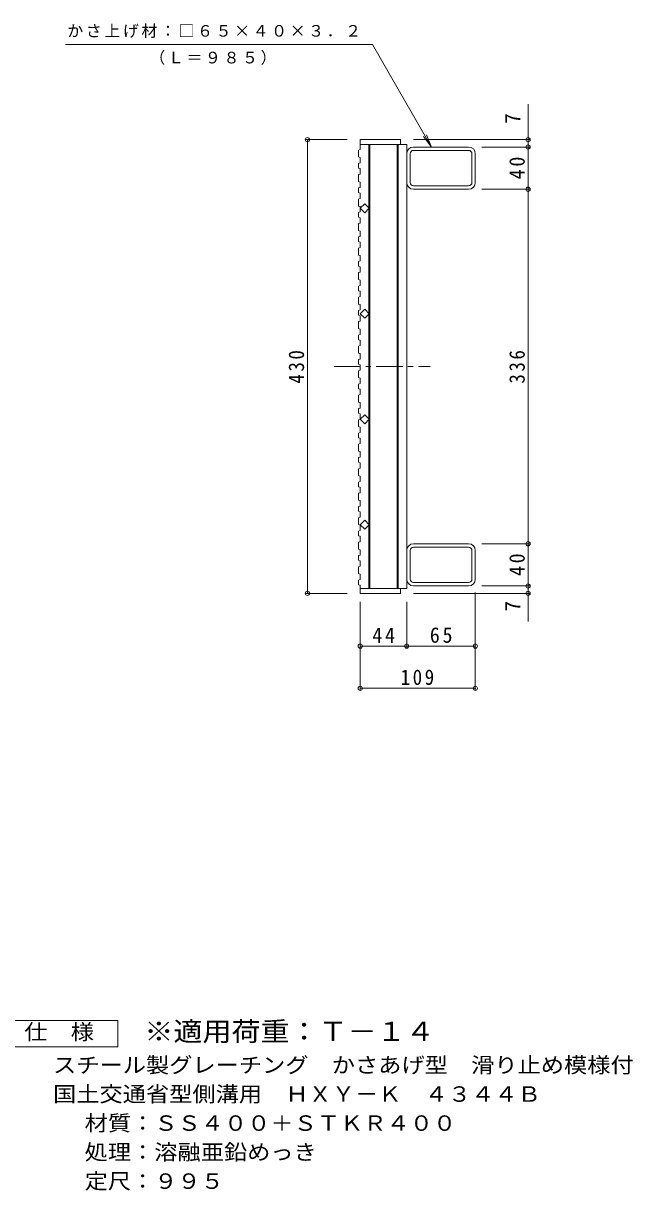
# Model space of a CAD drawing. Units: millimetres, scale not verified. Extents: x -759 to 819, y -687 to 608.
# Drawn here: x 242 to 819, y -536 to 570 of the extents above; entities that cross this region are included whole.
import ezdxf
from ezdxf.enums import TextEntityAlignment as Align

# ---------------------------------------------------------------- set-up
doc = ezdxf.new("R2010")
doc.units = ezdxf.units.MM
doc.header["$LTSCALE"] = 5
doc.header["$PDMODE"] = 32
doc.header["$PDSIZE"] = 4
doc.linetypes.add('CHAIN1', pattern=[8, 5, -1, 1, -1])
for name, color, linetype, lineweight in [('B-1', 2, 'Continuous', 9), ('B-2', 3, 'Continuous', 9), ('B-4', 7, 'Continuous', 9), ('B-A', 3, 'Continuous', 9), ('F-4_F-4ﾚｲﾔ', 2, 'Continuous', 9)]:
    doc.layers.add(name, color=color, linetype=linetype, lineweight=lineweight)
doc.layers.add('F-5_F-5ﾚｲﾔ', color=2, linetype='Continuous')
doc.styles.add('ＭＳ ゴシック', font='')
doc.styles.get('ＭＳ ゴシック').set_extended_font_data('MS Gothic')

msp = doc.modelspace()

# ---------------------------------------------------------------- linework, layer by layer
at = {"layer": 'B-1'}
for p, q in [((604.774, 446.245), (604.774, 419.045)), ((607.974, 419.045), (607.974, 446.245)), ((663.374, 452.645), (611.174, 452.645)), ((663.374, 449.445), (611.174, 449.445)), ((666.574, 419.045), (666.574, 446.245)), ((669.774, 419.045), (669.774, 446.245)), ((611.174, 415.845), (663.374, 415.845)), ((663.374, 412.645), (611.174, 412.645)), ((604.774, 70.245), (604.774, 43.045)), ((607.974, 70.245), (607.974, 43.045)), ((663.374, 76.645), (611.174, 76.645)), ((611.174, 73.445), (663.374, 73.445)), ((666.574, 70.245), (666.574, 43.045)), ((669.774, 70.245), (669.774, 43.045)), ((663.374, 39.845), (611.174, 39.845)), ((663.374, 36.645), (611.174, 36.645))]:
    msp.add_line(p, q, dxfattribs=at)
for centre, radius, start, end in [((611.174, 446.245), 6.4, 90, 180), ((611.174, 446.245), 3.2, 90, 180), ((663.374, 446.245), 6.4, 0, 90), ((663.374, 446.245), 3.2, 0, 90), ((611.174, 419.045), 6.4, 180, 270), ((611.174, 419.045), 3.2, 180, 270), ((663.374, 419.045), 6.4, 270, 0), ((663.374, 419.045), 3.2, 270, 0), ((611.174, 70.245), 6.4, 90, 180), ((611.174, 70.245), 3.2, 90, 180), ((663.374, 70.245), 6.4, 0, 90), ((663.374, 70.245), 3.2, 0, 90), ((611.174, 43.045), 6.4, 180, 270), ((611.174, 43.045), 3.2, 180, 270), ((663.374, 43.045), 3.2, 270, 0), ((663.374, 43.045), 6.4, 270, 0)]:
    msp.add_arc(centre, radius, start, end, dxfattribs=at)
at = {"layer": 'B-2'}
for p, q in [((560.774, 459.645), (598.774, 459.645)), ((560.774, 459.645), (560.774, 455.145)), ((560.774, 455.145), (604.774, 455.145)), ((568.774, 455.145), (568.774, 395.13)), ((569.774, 455.145), (569.774, 294.645)), ((595.774, 455.145), (595.774, 294.645)), ((596.774, 455.145), (596.774, 294.645)), ((598.774, 459.645), (598.774, 455.145)), ((604.774, 455.145), (604.774, 294.645)), ((568.774, 394.159), (568.774, 295.13)), ((568.774, 195.13), (568.774, 294.16)), ((569.774, 34.145), (569.774, 294.645)), ((595.774, 34.145), (595.774, 294.645)), ((596.774, 34.145), (596.774, 294.645)), ((604.774, 34.145), (604.774, 294.645)), ((568.774, 95.13), (568.774, 194.159)), ((568.774, 34.145), (568.774, 94.159)), ((560.774, 34.145), (604.774, 34.145)), ((598.774, 29.645), (598.774, 34.145)), ((560.774, 29.645), (598.774, 29.645))]:
    msp.add_line(p, q, dxfattribs=at)
at = {"layer": 'B-2', "linetype": 'CHAIN1'}
msp.add_line((535.958, 244.645), (626.963, 244.645), dxfattribs=at)
at = {"layer": 'B-2'}
for points in [[(569.26, 394.645), (565.017, 390.402), (560.774, 394.645), (565.017, 398.887)], [(569.26, 194.645), (565.017, 198.888), (560.774, 194.645), (565.017, 190.402)], [(569.26, 94.645), (565.017, 98.888), (560.774, 94.645), (565.017, 90.402)]]:
    msp.add_lwpolyline(points, close=True, dxfattribs=at)
for points in [[(560.774, 294.645), (565.017, 298.887), (569.26, 294.645)], [(560.774, 294.645), (565.017, 290.402), (569.26, 294.645)]]:
    msp.add_lwpolyline(points, dxfattribs=at)
at = {"layer": 'B-4'}
for p, q in [((281.618, 549.645), (572.281, 549.645)), ((628.284, 452.645), (572.281, 549.645)), ((719.774, 3.064), (719.774, 493.117)), ((548.274, 459.645), (509.274, 459.645)), ((510.774, 29.645), (510.774, 459.645)), ((611.274, 459.645), (721.274, 459.645)), ((628.284, 452.645), (620.674, 462.562)), ((628.284, 452.645), (623.5, 464.193)), ((675.874, 452.645), (721.274, 452.645)), ((675.874, 412.645), (721.274, 412.645)), ((675.874, 76.645), (721.274, 76.645)), ((675.874, 36.645), (721.274, 36.645)), ((548.274, 29.645), (509.274, 29.645)), ((611.274, 29.645), (721.274, 29.645)), ((669.774, 30.545), (669.774, -61.855)), ((560.774, 21.645), (560.774, -61.855)), ((604.774, 21.645), (604.774, -21.855)), ((560.774, -20.355), (669.774, -20.355)), ((560.774, -60.355), (669.774, -60.355))]:
    msp.add_line(p, q, dxfattribs=at)
for p in [(510.774, 459.645), (719.774, 459.645), (719.774, 452.645), (719.774, 412.645), (719.774, 76.645), (719.774, 36.645), (510.774, 29.645), (719.774, 29.645), (560.774, -20.355), (604.774, -20.355), (669.774, -20.355), (560.774, -60.355), (669.774, -60.355)]:
    msp.add_point(p, dxfattribs=at)
at = {"layer": 'B-A'}
for p, q in [((560.774, 455.345), (560.774, 450.232)), ((559.274, 449.72), (560.774, 450.232)), ((559.274, 437.037), (560.774, 437.548)), ((560.774, 432.119), (560.774, 427.005)), ((559.274, 426.494), (560.774, 427.005)), ((559.274, 413.811), (560.774, 414.322)), ((559.274, 403.268), (560.774, 403.779)), ((560.774, 408.892), (560.774, 403.779)), ((559.274, 390.585), (560.774, 391.096)), ((559.274, 380.041), (560.774, 380.553)), ((560.774, 385.666), (560.774, 380.553)), ((559.274, 367.358), (560.774, 367.87)), ((559.274, 356.815), (560.774, 357.326)), ((560.774, 362.44), (560.774, 357.326)), ((559.274, 344.132), (560.774, 344.643)), ((559.274, 333.589), (560.774, 334.1)), ((560.774, 339.213), (560.774, 334.1)), ((559.274, 320.906), (560.774, 321.417)), ((559.274, 310.363), (560.774, 310.874)), ((560.774, 315.987), (560.774, 310.874)), ((559.274, 297.679), (560.774, 298.191)), ((559.274, 287.136), (560.774, 287.647)), ((560.774, 292.761), (560.774, 287.647)), ((559.274, 274.453), (560.774, 274.964)), ((560.774, 269.534), (560.774, 264.421)), ((559.274, 263.91), (560.774, 264.421)), ((559.274, 251.227), (560.774, 251.738)), ((560.774, 246.308), (560.774, 241.195)), ((559.274, 240.684), (560.774, 241.195)), ((559.274, 228), (560.774, 228.512)), ((560.774, 223.082), (560.774, 217.968)), ((559.274, 217.457), (560.774, 217.968)), ((559.274, 204.774), (560.774, 205.285)), ((560.774, 199.856), (560.774, 194.742)), ((559.274, 194.231), (560.774, 194.742)), ((559.274, 181.548), (560.774, 182.059)), ((559.274, 171.005), (560.774, 171.516)), ((560.774, 176.629), (560.774, 171.516)), ((559.274, 158.322), (560.774, 158.833)), ((559.274, 147.778), (560.774, 148.29)), ((560.774, 153.403), (560.774, 148.29)), ((559.274, 135.095), (560.774, 135.606)), ((560.774, 140.72), (560.774, 135.606)), ((559.274, 124.552), (560.774, 125.063)), ((560.774, 130.177), (560.774, 125.063)), ((559.274, 111.869), (560.774, 112.38)), ((559.274, 101.326), (560.774, 101.837)), ((560.774, 106.95), (560.774, 101.837)), ((559.274, 88.643), (560.774, 89.154)), ((560.774, 94.267), (560.774, 89.154)), ((559.274, 78.099), (560.774, 78.611)), ((560.774, 83.724), (560.774, 78.611)), ((559.274, 65.416), (560.774, 65.927)), ((559.274, 54.873), (560.774, 55.384)), ((560.774, 60.498), (560.774, 55.384)), ((559.274, 42.19), (560.774, 42.701)), ((560.774, 37.271), (560.774, 29.645))]:
    msp.add_line(p, q, dxfattribs=at)
for points in [[(559.274, 449.72), (559.274, 443.173), (560.774, 442.662), (560.774, 437.548)], [(559.274, 437.037), (559.274, 432.63), (560.774, 432.119)], [(559.274, 426.494), (559.274, 419.947), (560.774, 419.435), (560.774, 414.322)], [(559.274, 413.811), (559.274, 409.404), (560.774, 408.892)], [(559.274, 403.268), (559.274, 396.72), (560.774, 396.209), (560.774, 391.096)], [(559.274, 390.585), (559.274, 386.177), (560.774, 385.666)], [(559.274, 380.041), (559.274, 373.494), (560.774, 372.983), (560.774, 367.87)], [(559.274, 367.358), (559.274, 362.951), (560.774, 362.44)], [(559.274, 356.815), (559.274, 350.268), (560.774, 349.756), (560.774, 344.643)], [(559.274, 344.132), (559.274, 339.725), (560.774, 339.213)], [(559.274, 333.589), (559.274, 327.041), (560.774, 326.53), (560.774, 321.417)], [(559.274, 320.906), (559.274, 316.498), (560.774, 315.987)], [(559.274, 310.363), (559.274, 303.815), (560.774, 303.304), (560.774, 298.191)], [(559.274, 297.679), (559.274, 293.272), (560.774, 292.761)], [(559.274, 287.136), (559.274, 280.589), (560.774, 280.077), (560.774, 274.964)], [(559.274, 274.453), (559.274, 270.046), (560.774, 269.534)], [(559.274, 263.91), (559.274, 257.362), (560.774, 256.851), (560.774, 251.738)], [(559.274, 251.227), (559.274, 246.819), (560.774, 246.308)], [(559.274, 240.684), (559.274, 234.136), (560.774, 233.625), (560.774, 228.512)], [(559.274, 228), (559.274, 223.593), (560.774, 223.082)], [(559.274, 217.457), (559.274, 210.91), (560.774, 210.399), (560.774, 205.285)], [(559.274, 204.774), (559.274, 200.367), (560.774, 199.856)], [(559.274, 194.231), (559.274, 187.683), (560.774, 187.172), (560.774, 182.059)], [(559.274, 181.548), (559.274, 177.14), (560.774, 176.629)], [(559.274, 171.005), (559.274, 164.457), (560.774, 163.946), (560.774, 158.833)], [(559.274, 158.322), (559.274, 153.914), (560.774, 153.403)], [(559.274, 147.778), (559.274, 141.231), (560.774, 140.72)], [(559.274, 135.095), (559.274, 130.688), (560.774, 130.177)], [(559.274, 124.552), (559.274, 118.005), (560.774, 117.493), (560.774, 112.38)], [(559.274, 111.869), (559.274, 107.461), (560.774, 106.95)], [(559.274, 101.326), (559.274, 94.778), (560.774, 94.267)], [(559.274, 88.643), (559.274, 84.235), (560.774, 83.724)], [(559.274, 78.099), (559.274, 71.552), (560.774, 71.041), (560.774, 65.927)], [(559.274, 65.416), (559.274, 61.009), (560.774, 60.498)], [(559.274, 54.873), (559.274, 48.326), (560.774, 47.814), (560.774, 42.701)], [(559.274, 42.19), (559.274, 37.783), (560.774, 37.271)]]:
    msp.add_lwpolyline(points, dxfattribs=at)
at = {"layer": 'F-4_F-4ﾚｲﾔ'}
msp.add_lwpolyline([(218.824, -400.141), (218.824, -375.14), (331.324, -375.14), (331.324, -400.141)], close=True, dxfattribs=at)

# ---------------------------------------------------------------- texts
at = {"layer": 'B-4', "color": 2, "style": 'ＭＳ ゴシック'}
for p in [(716.774, 474.759), (716.774, 12.515)]:
    msp.add_text('7', height=14.66, rotation=90, dxfattribs=at).set_placement(p, align=Align.BOTTOM_LEFT)
at = {"layer": 'B-4', "char_height": 11, "attachment_point": 7, "style": 'ＭＳ ゴシック'}
for s, insert in [('\\T1.17;かさ上げ材：□６５×４０×３．２', (283.385, 556.045)), ('\\T1.17;（Ｌ＝９８５）', (361.129, 530.425))]:
    msp.add_mtext(s, dxfattribs=dict(at, insert=insert))
at = {"layer": 'B-4', "color": 2, "char_height": 14.66, "attachment_point": 7, "rotation": 90, "style": 'ＭＳ ゴシック'}
for s, insert in [('\\T1.27;\\W0.95;40', (716.774, 422.02)), ('\\T1.27;\\W0.9;430', (507.774, 228.395)), ('\\T1.27;\\W0.9;336', (716.774, 228.395)), ('\\T1.27;\\W0.95;40', (716.774, 46.02))]:
    msp.add_mtext(s, dxfattribs=dict(at, insert=insert))
at = {"layer": 'B-4', "color": 2, "char_height": 14.66, "attachment_point": 7, "style": 'ＭＳ ゴシック'}
for s, insert in [('\\T1.27;\\W0.95;44', (572.149, -17.355)), ('\\T1.27;\\W0.95;65', (626.649, -17.355)), ('\\T1.27;\\W0.9;109', (599.024, -57.355))]:
    msp.add_mtext(s, dxfattribs=dict(at, insert=insert))
at = {"layer": 'F-4_F-4ﾚｲﾔ', "style": 'ＭＳ ゴシック', "width": 1.1}
for s, p in [('仕\u3000様', (242.574, -397.64)), ('スチール製グレーチング\u3000かさあげ型\u3000滑り止め模様付', (269.869, -429.101)), ('国土交通省型側溝用\u3000ＨＸＹ－Ｋ\u3000４３４４Ｂ', (269.869, -456.601)), ('材質：ＳＳ４００＋ＳＴＫＲ４００', (299.725, -484.1)), ('処理：溶融亜鉛めっき', (299.725, -511.6)), ('定尺：９９５', (299.725, -539.101))]:
    msp.add_text(s, height=14.66, dxfattribs=at).set_placement(p, align=Align.BOTTOM_LEFT)
at = {"layer": 'F-5_F-5ﾚｲﾔ', "color": 3, "style": 'ＭＳ ゴシック', "width": 1.1}
msp.add_text('※適用荷重：Ｔ－１４', height=18.33, dxfattribs=at).set_placement((356.324, -400.141), align=Align.BOTTOM_LEFT)

doc.saveas('drawing.dxf')
